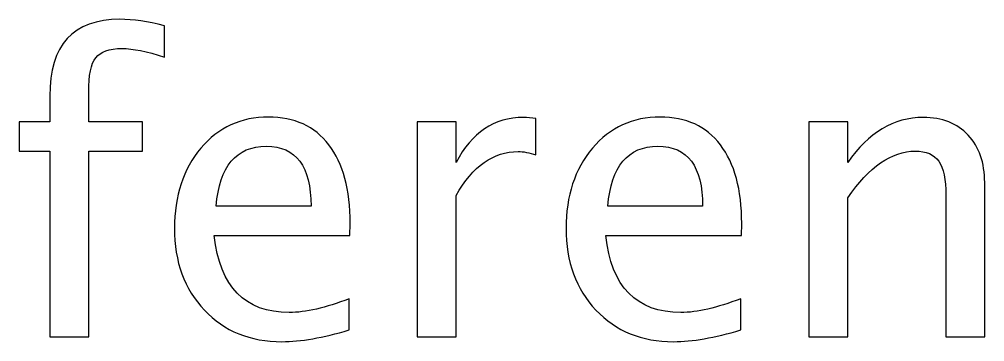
# Model space of a CAD drawing. Header units: centimetres. Extents: x -29.5 to 29.3, y -24.7 to 29.8.
# Drawn here: x -22.2 to -17.16, y 17.65 to 19.33 of the extents above; entities that cross this region are included whole.
import ezdxf

# ---------------------------------------------------------------- set-up
doc = ezdxf.new("R2010")
doc.units = ezdxf.units.CM
doc.header["$MEASUREMENT"] = 0
doc.layers.add('Layer 1', color=7, linetype='Continuous')

msp = doc.modelspace()

# ---------------------------------------------------------------- linework, layer by layer
at = {"layer": 'Layer 1'}
for points, knots in [([(-22.0428, 17.67044), (-22.0428, 17.67044), (-22.0428, 18.63987), (-22.0428, 18.63987), (-22.0428, 18.63987), (-22.0428, 18.63987), (-22.2019, 18.63987), (-22.2019, 18.63987), (-22.2019, 18.63987), (-22.2019, 18.63987), (-22.2019, 18.79228), (-22.2019, 18.79228), (-22.2019, 18.79228), (-22.2019, 18.79228), (-22.0428, 18.79228), (-22.0428, 18.79228), (-22.0428, 18.79228), (-22.0428, 18.79228), (-22.0428, 18.92668), (-22.0428, 18.92668), (-22.0428, 18.92668), (-22.0428, 19.19409), (-21.92074, 19.32779), (-21.67662, 19.32779), (-21.67662, 19.32779), (-21.60818, 19.32779), (-21.53057, 19.3165), (-21.44378, 19.29393), (-21.44378, 19.29393), (-21.44378, 19.29393), (-21.44378, 19.13094), (-21.44378, 19.13094), (-21.44378, 19.13094), (-21.53586, 19.16058), (-21.60959, 19.17539), (-21.66497, 19.17539), (-21.66497, 19.17539), (-21.73235, 19.17539), (-21.77822, 19.15952), (-21.80256, 19.12741), (-21.80256, 19.12741), (-21.82725, 19.09531), (-21.8396, 19.03569), (-21.8396, 18.94856), (-21.8396, 18.94856), (-21.8396, 18.94856), (-21.8396, 18.79228), (-21.8396, 18.79228), (-21.8396, 18.79228), (-21.8396, 18.79228), (-21.55773, 18.79228), (-21.55773, 18.79228), (-21.55773, 18.79228), (-21.55773, 18.79228), (-21.55773, 18.63987), (-21.55773, 18.63987), (-21.55773, 18.63987), (-21.55773, 18.63987), (-21.8396, 18.63987), (-21.8396, 18.63987), (-21.8396, 18.63987), (-21.8396, 18.63987), (-21.8396, 17.67044), (-21.8396, 17.67044), (-21.8396, 17.67044), (-21.8396, 17.67044), (-22.0428, 17.67044), (-22.0428, 17.67044)], [0, 0, 0, 0, 0.0555556, 0.0555556, 0.0555556, 0.0555556, 0.1111111, 0.1111111, 0.1111111, 0.1111111, 0.1666667, 0.1666667, 0.1666667, 0.1666667, 0.2222222, 0.2222222, 0.2222222, 0.2222222, 0.2777778, 0.2777778, 0.2777778, 0.2777778, 0.3333333, 0.3333333, 0.3333333, 0.3333333, 0.3888889, 0.3888889, 0.3888889, 0.3888889, 0.4444444, 0.4444444, 0.4444444, 0.4444444, 0.5, 0.5, 0.5, 0.5, 0.5555556, 0.5555556, 0.5555556, 0.5555556, 0.6111111, 0.6111111, 0.6111111, 0.6111111, 0.6666667, 0.6666667, 0.6666667, 0.6666667, 0.7222222, 0.7222222, 0.7222222, 0.7222222, 0.7777778, 0.7777778, 0.7777778, 0.7777778, 0.8333333, 0.8333333, 0.8333333, 0.8333333, 0.8888889, 0.8888889, 0.8888889, 0.8888889, 1, 1, 1, 1]), ([(-20.47929, 17.70642), (-20.61581, 17.6655), (-20.73258, 17.64504), (-20.82995, 17.64504), (-20.82995, 17.64504), (-20.99611, 17.64504), (-21.13122, 17.70007), (-21.23529, 17.80979), (-21.23529, 17.80979), (-21.33936, 17.9195), (-21.39157, 18.06167), (-21.39157, 18.23665), (-21.39157, 18.23665), (-21.39157, 18.40634), (-21.34571, 18.54568), (-21.25363, 18.65469), (-21.25363, 18.65469), (-21.16156, 18.76335), (-21.04373, 18.81768), (-20.90015, 18.81768), (-20.90015, 18.81768), (-20.76433, 18.81768), (-20.6592, 18.76934), (-20.58512, 18.67268), (-20.58512, 18.67268), (-20.51104, 18.57602), (-20.47399, 18.43914), (-20.47399, 18.2617), (-20.47399, 18.2617), (-20.47399, 18.2617), (-20.47505, 18.19961), (-20.47505, 18.19961), (-20.47505, 18.19961), (-20.47505, 18.19961), (-21.18414, 18.19961), (-21.18414, 18.19961), (-21.18414, 18.19961), (-21.1545, 17.9315), (-21.02362, 17.79744), (-20.79185, 17.79744), (-20.79185, 17.79744), (-20.70683, 17.79744), (-20.60276, 17.82143), (-20.47929, 17.86941), (-20.47929, 17.86941), (-20.47929, 17.86941), (-20.47929, 17.70642), (-20.47929, 17.70642)], [0, 0, 0, 0, 0.0769231, 0.0769231, 0.0769231, 0.0769231, 0.1538462, 0.1538462, 0.1538462, 0.1538462, 0.2307692, 0.2307692, 0.2307692, 0.2307692, 0.3076923, 0.3076923, 0.3076923, 0.3076923, 0.3846154, 0.3846154, 0.3846154, 0.3846154, 0.4615385, 0.4615385, 0.4615385, 0.4615385, 0.5384615, 0.5384615, 0.5384615, 0.5384615, 0.6153846, 0.6153846, 0.6153846, 0.6153846, 0.6923077, 0.6923077, 0.6923077, 0.6923077, 0.7692308, 0.7692308, 0.7692308, 0.7692308, 0.8461538, 0.8461538, 0.8461538, 0.8461538, 1, 1, 1, 1]), ([(-20.12333, 17.67044), (-20.12333, 17.67044), (-20.12333, 18.79228), (-20.12333, 18.79228), (-20.12333, 18.79228), (-20.12333, 18.79228), (-19.92013, 18.79228), (-19.92013, 18.79228), (-19.92013, 18.79228), (-19.92013, 18.79228), (-19.92013, 18.58026), (-19.92013, 18.58026), (-19.92013, 18.58026), (-19.83934, 18.73724), (-19.72222, 18.81556), (-19.56841, 18.81556), (-19.56841, 18.81556), (-19.5476, 18.81556), (-19.52572, 18.81379), (-19.50315, 18.81027), (-19.50315, 18.81027), (-19.50315, 18.81027), (-19.50315, 18.62012), (-19.50315, 18.62012), (-19.50315, 18.62012), (-19.53842, 18.63176), (-19.56947, 18.63776), (-19.59628, 18.63776), (-19.59628, 18.63776), (-19.7254, 18.63776), (-19.83335, 18.56156), (-19.92013, 18.40881), (-19.92013, 18.40881), (-19.92013, 18.40881), (-19.92013, 17.67044), (-19.92013, 17.67044), (-19.92013, 17.67044), (-19.92013, 17.67044), (-20.12333, 17.67044), (-20.12333, 17.67044)], [0, 0, 0, 0, 0.0909091, 0.0909091, 0.0909091, 0.0909091, 0.1818182, 0.1818182, 0.1818182, 0.1818182, 0.2727273, 0.2727273, 0.2727273, 0.2727273, 0.3636364, 0.3636364, 0.3636364, 0.3636364, 0.4545455, 0.4545455, 0.4545455, 0.4545455, 0.5454545, 0.5454545, 0.5454545, 0.5454545, 0.6363636, 0.6363636, 0.6363636, 0.6363636, 0.7272727, 0.7272727, 0.7272727, 0.7272727, 0.8181818, 0.8181818, 0.8181818, 0.8181818, 1, 1, 1, 1]), ([(-18.43388, 17.70642), (-18.5704, 17.6655), (-18.68717, 17.64504), (-18.78454, 17.64504), (-18.78454, 17.64504), (-18.9507, 17.64504), (-19.08581, 17.70007), (-19.18988, 17.80979), (-19.18988, 17.80979), (-19.29395, 17.9195), (-19.34616, 18.06167), (-19.34616, 18.23665), (-19.34616, 18.23665), (-19.34616, 18.40634), (-19.3003, 18.54568), (-19.20822, 18.65469), (-19.20822, 18.65469), (-19.11615, 18.76335), (-18.99832, 18.81768), (-18.85474, 18.81768), (-18.85474, 18.81768), (-18.71892, 18.81768), (-18.61379, 18.76934), (-18.53971, 18.67268), (-18.53971, 18.67268), (-18.46563, 18.57602), (-18.42858, 18.43914), (-18.42858, 18.2617), (-18.42858, 18.2617), (-18.42858, 18.2617), (-18.42964, 18.19961), (-18.42964, 18.19961), (-18.42964, 18.19961), (-18.42964, 18.19961), (-19.13873, 18.19961), (-19.13873, 18.19961), (-19.13873, 18.19961), (-19.10909, 17.9315), (-18.97821, 17.79744), (-18.74644, 17.79744), (-18.74644, 17.79744), (-18.66142, 17.79744), (-18.55735, 17.82143), (-18.43388, 17.86941), (-18.43388, 17.86941), (-18.43388, 17.86941), (-18.43388, 17.70642), (-18.43388, 17.70642)], [0, 0, 0, 0, 0.0769231, 0.0769231, 0.0769231, 0.0769231, 0.1538462, 0.1538462, 0.1538462, 0.1538462, 0.2307692, 0.2307692, 0.2307692, 0.2307692, 0.3076923, 0.3076923, 0.3076923, 0.3076923, 0.3846154, 0.3846154, 0.3846154, 0.3846154, 0.4615385, 0.4615385, 0.4615385, 0.4615385, 0.5384615, 0.5384615, 0.5384615, 0.5384615, 0.6153846, 0.6153846, 0.6153846, 0.6153846, 0.6923077, 0.6923077, 0.6923077, 0.6923077, 0.7692308, 0.7692308, 0.7692308, 0.7692308, 0.8461538, 0.8461538, 0.8461538, 0.8461538, 1, 1, 1, 1]), ([(-18.07792, 17.67044), (-18.07792, 17.67044), (-18.07792, 18.79228), (-18.07792, 18.79228), (-18.07792, 18.79228), (-18.07792, 18.79228), (-17.87472, 18.79228), (-17.87472, 18.79228), (-17.87472, 18.79228), (-17.87472, 18.79228), (-17.87472, 18.58026), (-17.87472, 18.58026), (-17.87472, 18.58026), (-17.76712, 18.73724), (-17.63518, 18.81556), (-17.47925, 18.81556), (-17.47925, 18.81556), (-17.38118, 18.81556), (-17.30322, 18.78487), (-17.24572, 18.72313), (-17.24572, 18.72313), (-17.18821, 18.66175), (-17.15928, 18.57884), (-17.15928, 18.47513), (-17.15928, 18.47513), (-17.15928, 18.47513), (-17.15928, 17.67044), (-17.15928, 17.67044), (-17.15928, 17.67044), (-17.15928, 17.67044), (-17.36249, 17.67044), (-17.36249, 17.67044), (-17.36249, 17.67044), (-17.36249, 17.67044), (-17.36249, 18.40881), (-17.36249, 18.40881), (-17.36249, 18.40881), (-17.36249, 18.49206), (-17.37483, 18.55133), (-17.39917, 18.58661), (-17.39917, 18.58661), (-17.42387, 18.62224), (-17.46444, 18.63987), (-17.52124, 18.63987), (-17.52124, 18.63987), (-17.64612, 18.63987), (-17.76395, 18.55838), (-17.87472, 18.3954), (-17.87472, 18.3954), (-17.87472, 18.3954), (-17.87472, 17.67044), (-17.87472, 17.67044), (-17.87472, 17.67044), (-17.87472, 17.67044), (-18.07792, 17.67044), (-18.07792, 17.67044)], [0, 0, 0, 0, 0.0666667, 0.0666667, 0.0666667, 0.0666667, 0.1333333, 0.1333333, 0.1333333, 0.1333333, 0.2, 0.2, 0.2, 0.2, 0.2666667, 0.2666667, 0.2666667, 0.2666667, 0.3333333, 0.3333333, 0.3333333, 0.3333333, 0.4, 0.4, 0.4, 0.4, 0.4666667, 0.4666667, 0.4666667, 0.4666667, 0.5333333, 0.5333333, 0.5333333, 0.5333333, 0.6, 0.6, 0.6, 0.6, 0.6666667, 0.6666667, 0.6666667, 0.6666667, 0.7333333, 0.7333333, 0.7333333, 0.7333333, 0.8, 0.8, 0.8, 0.8, 0.8666667, 0.8666667, 0.8666667, 0.8666667, 1, 1, 1, 1]), ([(-21.17355, 18.35201), (-21.17355, 18.35201), (-20.67825, 18.35201), (-20.67825, 18.35201), (-20.67825, 18.35201), (-20.67825, 18.56085), (-20.75622, 18.66527), (-20.91179, 18.66527), (-20.91179, 18.66527), (-21.06842, 18.66527), (-21.15556, 18.56085), (-21.17355, 18.35201)], [0, 0, 0, 0, 0.25, 0.25, 0.25, 0.25, 0.5, 0.5, 0.5, 0.5, 1, 1, 1, 1]), ([(-19.12814, 18.35201), (-19.12814, 18.35201), (-18.63284, 18.35201), (-18.63284, 18.35201), (-18.63284, 18.35201), (-18.63284, 18.56085), (-18.71081, 18.66527), (-18.86638, 18.66527), (-18.86638, 18.66527), (-19.02301, 18.66527), (-19.11015, 18.56085), (-19.12814, 18.35201)], [0, 0, 0, 0, 0.25, 0.25, 0.25, 0.25, 0.5, 0.5, 0.5, 0.5, 1, 1, 1, 1])]:
    msp.add_open_spline(points, degree=3, knots=knots, dxfattribs=at)

doc.saveas('drawing.dxf')
